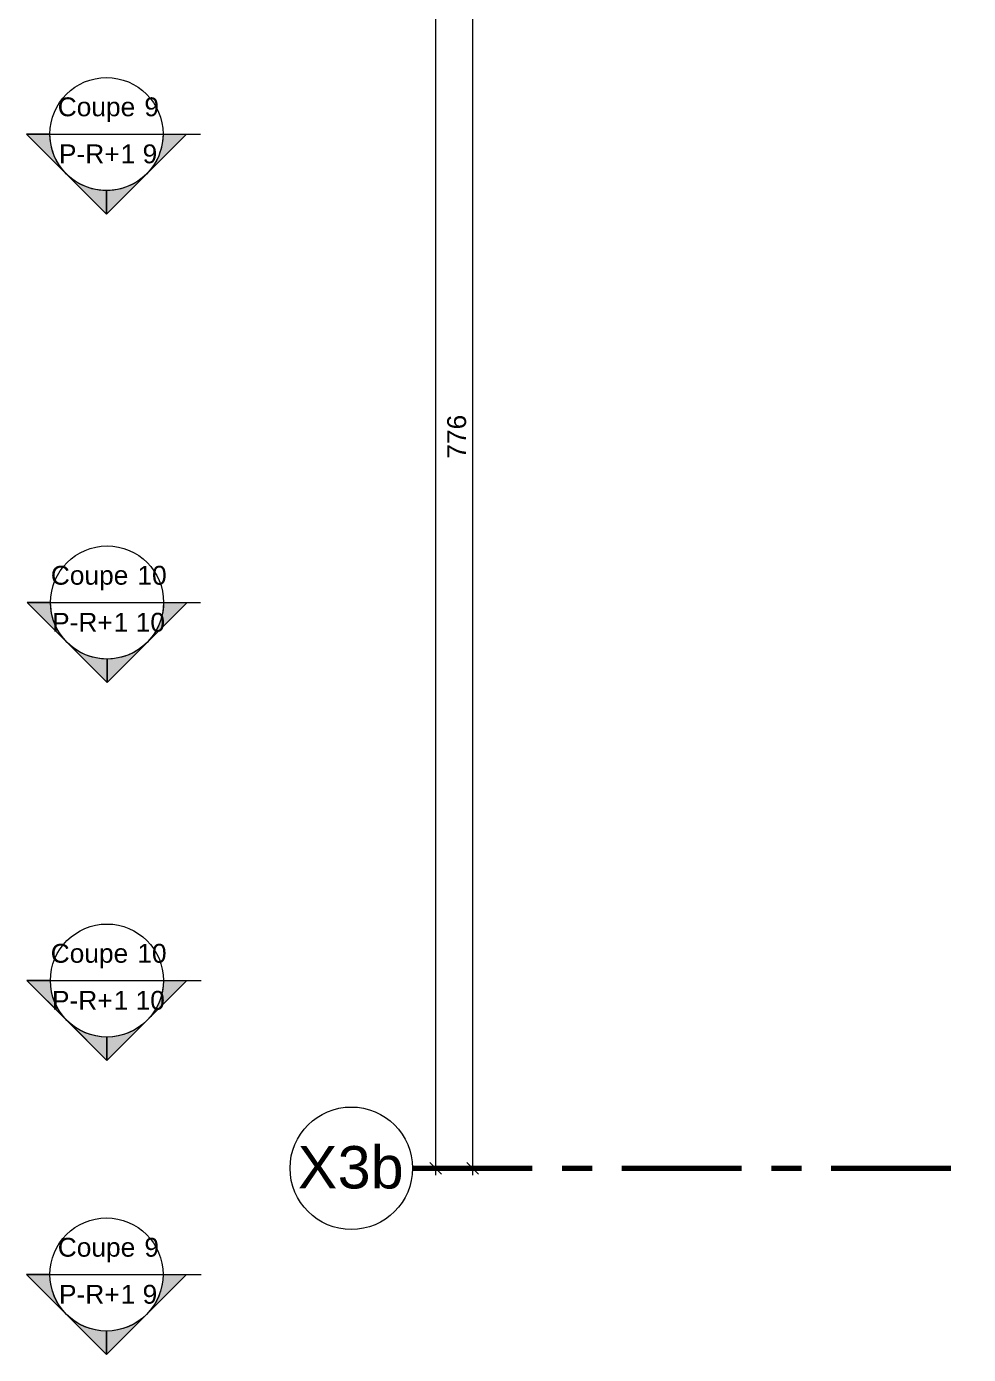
# Model space of a CAD drawing. Header units: metres. Extents: x 399 to 3028, y -427 to 863.
# Drawn here: x 400.5 to 405.5, y -413.62 to -406.57 of the extents above; entities that cross this region are included whole.
import ezdxf

# ---------------------------------------------------------------- set-up
doc = ezdxf.new("R2010")
doc.units = ezdxf.units.M
doc.linetypes.add('Ligne de quadrillage', pattern=[1.11125, 0.635, -0.15875, 0.15875, -0.15875])
for name, color, linetype, lineweight in [('A-ANNO-DIMS', 211, 'Continuous', 9), ('A-ANNO-DIMS-50', 211, 'Continuous', 9), ('G-ANNO-SYMB', 111, 'Continuous', 9), ('S-GRID', 1, 'Continuous', 9), ('S-GRID-IDEN', 1, 'Continuous', 9)]:
    doc.layers.add(name, color=color, linetype=linetype, lineweight=lineweight)
doc.styles.add('Arial', font='arial.ttf', dxfattribs={"height": 0.1})
doc.styles.add('Arial_7', font='arial.ttf', dxfattribs={"height": 0.225})
doc.dimstyles.new('AES-_COTATION_1_50_2', dxfattribs={"dimscale": 0.3048, "dimtxt": 0.102026, "dimasz": 0.205052, "dimexe": 0.246063, "dimexo": 0.0625, "dimgap": 0.016404, "dimtad": 1, "dimdec": 1, "dimlfac": 100, "dimrnd": 0.5, "dimdsep": 46, "dimtxsty": 'Arial', "dimblk1": 'OBLIQUE', "dimblk2": 'OBLIQUE', "dimsah": 1, "dimcen": 0.09, "dimdle": 0.123031, "dimazin": 0, "dimtfac": 1, "dimtdec": 4, "dimtix": 1, "dimtmove": 0, "dimatfit": 3, "dimfxl": 0.656168, "dimfxlon": 1, "dimtvp": 1, "dimtolj": 1, "dimtzin": 0, "dimarcsym": 2})

# ---------------------------------------------------------------- blocks, each defined once
blk = doc.blocks.new('Quadrillage - M_Extrémité de la ligne de quadrillage - Cercle-214440-AES_EXE_BET_TZ_R_1_COF_0100-Plan coffrage PH R_1 Diffusion')
at = {"layer": 'S-GRID-IDEN'}
blk.add_circle((0, 0), 0.0065, dxfattribs=at)
blk = doc.blocks.new('DIMBLOCK298-AES_EXE_BET_TZ_R_1_COF_0100-Plan coffrage PH R_1 Diffusion')
at = {"layer": 'A-ANNO-DIMS-50', "transparency": 16777216}
for p, q in [((402.8643, -404.8673), (402.833, -404.8361)), ((403.0643, -404.8673), (402.7893, -404.8673)), ((402.8643, -404.8673), (402.8643, -412.6668)), ((402.8643, -404.8673), (402.8955, -404.8986)), ((402.8643, -404.8673), (403.0643, -404.8673)), ((402.8643, -412.6293), (402.833, -412.598)), ((403.0643, -412.6293), (402.7893, -412.6293)), ((402.8643, -412.6293), (402.8955, -412.6605)), ((402.8643, -412.6293), (403.0643, -412.6293))]:
    blk.add_line(p, q, dxfattribs=at)
at = {"layer": 'A-ANNO-DIMS-50', "color": 0, "transparency": 16777216, "insert": (402.7295, -408.8637), "char_height": 0.1, "width": 0.276883, "attachment_point": 1, "rotation": 90, "line_spacing_factor": 0.941778, "style": 'Arial'}
blk.add_mtext('776', dxfattribs=at)
blk = doc.blocks.new('_Oblique')
at = {"color": 0, "linetype": 'ByBlock', "lineweight": -2}
blk.add_line((-0.5, -0.5), (0.5, 0.5), dxfattribs=at)
blk = doc.blocks.new('DIMBLOCK299-AES_EXE_BET_TZ_R_1_COF_0100-Plan coffrage PH R_1 Diffusion')
at = {"layer": 'A-ANNO-DIMS-50', "transparency": 16777216}
for p, q in [((402.6677, -384.928), (402.6364, -384.8967)), ((402.6677, -384.8905), (402.6677, -412.6668)), ((402.8677, -384.928), (402.5927, -384.928)), ((402.6677, -384.928), (402.6989, -384.9592)), ((402.6677, -384.928), (402.8677, -384.928)), ((402.6677, -412.6293), (402.6364, -412.598)), ((402.8677, -412.6293), (402.5927, -412.6293)), ((402.6677, -412.6293), (402.6989, -412.6605)), ((402.6677, -412.6293), (402.8677, -412.6293))]:
    blk.add_line(p, q, dxfattribs=at)
at = {"layer": 'A-ANNO-DIMS-50', "color": 0, "transparency": 16777216, "insert": (402.5329, -398.9324), "char_height": 0.1, "width": 0.369177, "attachment_point": 1, "rotation": 90, "line_spacing_factor": 0.941778, "style": 'Arial'}
blk.add_mtext('2770', dxfattribs=at)
blk = doc.blocks.new('Coupe - M_Section Head - Filled-24181-AES_EXE_BET_TZ_R_1_COF_0100-Plan coffrage PH R_1 Diffusion')
at = {"layer": 'G-ANNO-SYMB'}
h = blk.add_hatch(color=256, dxfattribs=at)
edge = h.paths.add_edge_path()
edge.add_line((-0.006, 0.00849), (-0.006, 0.006))
edge.add_arc((-0.006, 0), 0.006, 90, 135)
edge.add_line((-0.01024, 0.00424), (-0.006, 0.00849))
h = blk.add_hatch(color=256, dxfattribs=at)
edge = h.paths.add_edge_path()
edge.add_line((-0.006, 0.00849), (-0.00176, 0.00424))
edge.add_arc((-0.006, 0), 0.006, 45, 90)
edge.add_line((-0.006, 0.006), (-0.006, 0.00849))
h = blk.add_hatch(color=256, dxfattribs=at)
edge = h.paths.add_edge_path()
edge.add_line((-0.01449, 0), (-0.01024, 0.00424))
edge.add_arc((-0.006, 0), 0.006, 135, 180)
edge.add_line((-0.012, 0), (-0.01449, 0))
h = blk.add_hatch(color=256, dxfattribs=at)
edge = h.paths.add_edge_path()
edge.add_line((0.00249, 0), (0, 0))
edge.add_arc((-0.006, 0), 0.006, 360, 405)
edge.add_line((-0.00176, 0.00424), (0.00249, 0))
at = {"layer": 'G-ANNO-SYMB', "lineweight": 18}
for p, q in [((-0.006, 0.00849), (-0.01449, 0)), ((-0.006, 0.00849), (-0.01024, 0.00424)), ((-0.006, 0.00849), (0.00249, 0)), ((-0.006, 0.006), (-0.006, 0.00849)), ((-0.006, 0.00849), (-0.006, 0.006)), ((-0.00176, 0.00424), (-0.006, 0.00849)), ((-0.01024, 0.00424), (-0.01449, 0)), ((0.00249, 0), (-0.00176, 0.00424)), ((-0.01449, 0), (-0.012, 0)), ((0, 0), (0.00249, 0)), ((-0.012, 0), (-0.01449, 0)), ((0, 0), (0.00249, 0))]:
    blk.add_line(p, q, dxfattribs=at)
for start, end in [(360, 180), (90, 135), (45, 90), (135, 180), (360, 45), (180, 360)]:
    blk.add_arc((-0.006, 0), 0.006, start, end, dxfattribs=at)

msp = doc.modelspace()

# ---------------------------------------------------------------- linework, layer by layer
at = {"layer": 'G-ANNO-SYMB', "lineweight": 18}
for p, q in [((400.621, -407.141), (401.221, -407.141)), ((400.6241, -409.6268), (401.2241, -409.6268)), ((400.6235, -411.6332), (401.2235, -411.6332)), ((400.6212, -413.1932), (401.2212, -413.1932))]:
    msp.add_line(p, q, dxfattribs=at)
at = {"layer": 'G-ANNO-SYMB'}
for p, q in [((401.221, -407.141), (401.4198, -407.141)), ((401.2241, -409.6268), (401.4196, -409.6268)), ((401.2235, -411.6332), (401.4239, -411.6332)), ((401.2212, -413.1932), (401.4227, -413.1932))]:
    msp.add_line(p, q, dxfattribs=at)
at = {"layer": 'S-GRID', "linetype": 'Ligne de quadrillage', "lineweight": 100}
msp.add_line((402.5455, -412.6293), (470.4955, -412.6293), dxfattribs=at)

# ---------------------------------------------------------------- block references
at = {"layer": 'G-ANNO-SYMB', "lineweight": 18, "extrusion": (0, 0, -1)}
for p, xscale, yscale, zscale, rotation in [((-401.221, -407.141), 49.99999999999997, 49.99999999999997, 49.99999999999997, 180), ((-401.2241, -409.6268), 49.99999999999997, 49.99999999999997, 49.99999999999997, 180), ((-401.2235, -411.6332), 49.99999999999997, 49.99999999999997, 49.99999999999997, 179.9991493629032), ((-401.2212, -413.1932), 49.99999999999996, 49.99999999999996, 49.99999999999996, 179.9991493629032)]:
    msp.add_blockref('Coupe - M_Section Head - Filled-24181-AES_EXE_BET_TZ_R_1_COF_0100-Plan coffrage PH R_1 Diffusion', p, dxfattribs=dict(at, xscale=xscale, yscale=yscale, zscale=zscale, rotation=rotation))
at = {"layer": 'S-GRID-IDEN', "xscale": 49.99999999999997, "yscale": 49.99999999999997, "zscale": 49.99999999999997, "rotation": 270.0000000000002}
msp.add_blockref('Quadrillage - M_Extrémité de la ligne de quadrillage - Cercle-214440-AES_EXE_BET_TZ_R_1_COF_0100-Plan coffrage PH R_1 Diffusion', (402.2205, -412.6293), dxfattribs=at)

# ---------------------------------------------------------------- texts
at = {"layer": 'G-ANNO-SYMB', "char_height": 0.1, "attachment_point": 1, "style": 'Arial'}
for s, insert, width in [('Coupe ', (400.6621, -406.9465), 0.557173), ('\\fArial|b0|i0|c178|p34|;9', (401.1219, -406.9465), 0.096202), ('P-R+', (400.6686, -407.196), 0.396835), ('1 9', (400.9961, -407.196), 0.240506), ('Coupe ', (400.6255, -409.4324), 0.557173), ('10', (401.0852, -409.4324), 0.192405), ('P-R+', (400.6322, -409.6818), 0.396835), ('1 10', (400.9597, -409.6818), 0.336709), ('Coupe ', (400.6249, -411.4387), 0.557173), ('10', (401.0846, -411.4387), 0.192405), ('P-R+', (400.6317, -411.6882), 0.396835), ('1 10', (400.9591, -411.6882), 0.336709), ('Coupe ', (400.6623, -412.9987), 0.557173), ('\\fArial|b0|i0|c178|p34|;9', (401.122, -412.9987), 0.096202), ('P-R+', (400.6688, -413.2482), 0.396835), ('1 9', (400.9962, -413.2482), 0.240506)]:
    msp.add_mtext(s, dxfattribs=dict(at, insert=insert, width=width))
at = {"layer": 'S-GRID-IDEN', "char_height": 0.225, "attachment_point": 1, "style": 'Arial_7'}
for s, insert, width in [('\\fArial|b0|i0|c178|p34|;X', (401.9364, -412.5116), 0.25654), ('\\fArial|b0|i0|c178|p34|;3', (402.1481, -412.5116), 0.212447), ('\\fArial|b0|i0|c178|p34|;b', (402.3234, -412.5116), 0.212447)]:
    msp.add_mtext(s, dxfattribs=dict(at, insert=insert, width=width))

# ---------------------------------------------------------------- dimensions: what is measured, and where the dimension line sits
at = {"layer": 'A-ANNO-DIMS'}
for base, p1, p2, override, picture, middle in [((402.6677, -412.6293), (402.8677, -384.928), (402.8677, -412.6293), {"dimpost": '<>', "dimfxl": 27.701307}, 'DIMBLOCK299-AES_EXE_BET_TZ_R_1_COF_0100-Plan coffrage PH R_1 Diffusion', (402.6116, -398.7786)), ((402.8643, -412.6293), (403.0643, -404.8673), (403.0643, -412.6293), {"dimpost": '<>', "dimfxl": 7.761944}, 'DIMBLOCK298-AES_EXE_BET_TZ_R_1_COF_0100-Plan coffrage PH R_1 Diffusion', (402.8082, -408.7483))]:
    dim = msp.add_linear_dim(base=base, p1=p1, p2=p2, angle=90, dimstyle='AES-_COTATION_1_50_2', override=override, dxfattribs=at)
    dim.commit()
    dim.dimension.update_dxf_attribs({"geometry": picture, "text_midpoint": middle})

doc.saveas('drawing.dxf')
